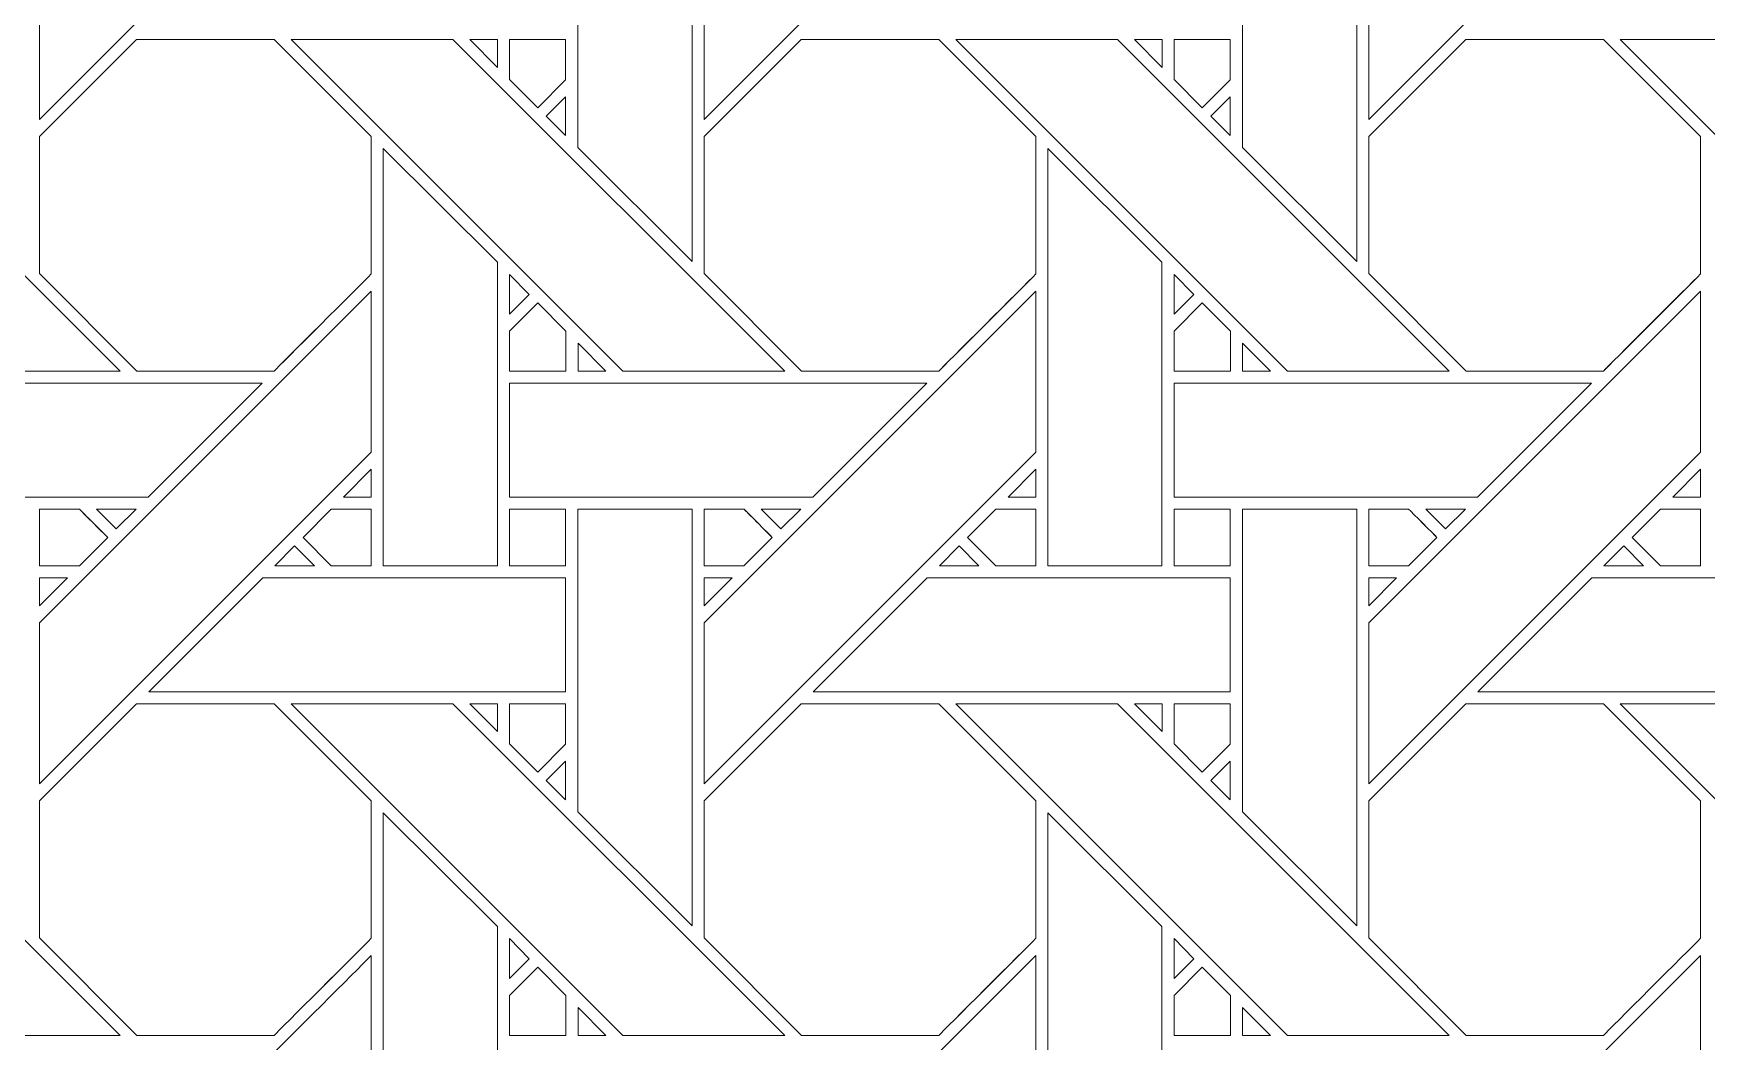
# Model space of a CAD drawing. Header units: inches. Extents: x 2.4 to 22.4, y -0.9 to 19.1.
# Drawn here: x 9.766 to 12.154, y 11.221 to 12.661 of the extents above; entities that cross this region are included whole.
import ezdxf

# ---------------------------------------------------------------- set-up
doc = ezdxf.new("R2010")
doc.units = ezdxf.units.IN
doc.header["$MEASUREMENT"] = 0
doc.layers.add('Design', color=7, linetype='Continuous', lineweight=0)

msp = doc.modelspace()

# ---------------------------------------------------------------- linework, layer by layer
at = {"layer": 'Design'}
for points, knots in [([(2.3829, 19.0948), (2.3829, 19.0948), (2.3829, -0.9052), (2.3829, -0.9052), (2.3829, -0.9052), (22.3829, -0.9052), (22.3829, -0.9052), (22.3829, -0.9052), (22.3829, 19.0948), (22.3829, 19.0948), (22.3829, 19.0948), (2.3829, 19.0948), (2.3829, 19.0948)], [0, 0, 0, 0, 1, 1, 1, 2, 2, 2, 3, 3, 3, 4, 4, 4, 4]), ([(3.3653, 18.1123), (3.3653, 18.1123), (3.3653, 0.0772), (3.3653, 0.0772), (3.3653, 0.0772), (21.4004, 0.0772), (21.4004, 0.0772), (21.4004, 0.0772), (21.4004, 18.1123), (21.4004, 18.1123), (21.4004, 18.1123), (3.3653, 18.1123), (3.3653, 18.1123)], [0, 0, 0, 0, 1, 1, 1, 2, 2, 2, 3, 3, 3, 4, 4, 4, 4]), ([(10.2479, 13.0116), (10.2479, 13.0116), (9.7742, 12.5379), (9.7742, 12.5379), (9.7742, 12.5379), (9.7742, 12.768), (9.7742, 12.768), (9.7742, 12.768), (10.2479, 13.2416), (10.2479, 13.2416), (10.2479, 13.2416), (10.2479, 13.0116), (10.2479, 13.0116)], [0, 0, 0, 0, 1, 1, 1, 2, 2, 2, 3, 3, 3, 4, 4, 4, 4]), ([(11.1966, 13.0116), (11.1966, 13.0116), (10.7229, 12.5379), (10.7229, 12.5379), (10.7229, 12.5379), (10.7229, 12.768), (10.7229, 12.768), (10.7229, 12.768), (11.1966, 13.2416), (11.1966, 13.2416), (11.1966, 13.2416), (11.1966, 13.0116), (11.1966, 13.0116)], [0, 0, 0, 0, 1, 1, 1, 2, 2, 2, 3, 3, 3, 4, 4, 4, 4]), ([(12.1453, 13.0116), (12.1453, 13.0116), (11.6717, 12.5379), (11.6717, 12.5379), (11.6717, 12.5379), (11.6717, 12.768), (11.6717, 12.768), (11.6717, 12.768), (12.1453, 13.2416), (12.1453, 13.2416), (12.1453, 13.2416), (12.1453, 13.0116), (12.1453, 13.0116)], [0, 0, 0, 0, 1, 1, 1, 2, 2, 2, 3, 3, 3, 4, 4, 4, 4]), ([(10.5429, 12.4979), (10.5429, 12.4979), (10.5429, 12.9301), (10.5429, 12.9301), (10.5429, 12.9301), (10.7058, 12.9301), (10.7058, 12.9301), (10.7058, 12.9301), (10.7058, 12.335), (10.7058, 12.335), (10.7058, 12.335), (10.5429, 12.4979), (10.5429, 12.4979)], [0, 0, 0, 0, 1, 1, 1, 2, 2, 2, 3, 3, 3, 4, 4, 4, 4]), ([(11.4916, 12.4979), (11.4916, 12.4979), (11.4916, 12.9301), (11.4916, 12.9301), (11.4916, 12.9301), (11.6545, 12.9301), (11.6545, 12.9301), (11.6545, 12.9301), (11.6545, 12.335), (11.6545, 12.335), (11.6545, 12.335), (11.4916, 12.4979), (11.4916, 12.4979)], [0, 0, 0, 0, 1, 1, 1, 2, 2, 2, 3, 3, 3, 4, 4, 4, 4]), ([(9.8892, 12.1786), (9.8892, 12.1786), (9.6582, 12.1786), (9.6582, 12.1786), (9.6582, 12.1786), (9.1846, 12.6522), (9.1846, 12.6522), (9.1846, 12.6522), (9.4156, 12.6522), (9.4156, 12.6522), (9.4156, 12.6522), (9.8892, 12.1786), (9.8892, 12.1786)], [0, 0, 0, 0, 1, 1, 1, 2, 2, 2, 3, 3, 3, 4, 4, 4, 4]), ([(9.9129, 12.6523), (9.9129, 12.6523), (10.1091, 12.6523), (10.1091, 12.6523), (10.1091, 12.6523), (10.2478, 12.5135), (10.2478, 12.5135), (10.2478, 12.5135), (10.2478, 12.3173), (10.2478, 12.3173), (10.23, 12.2994), (10.1181, 12.1876), (10.1091, 12.1786), (10.1091, 12.1786), (9.9134, 12.1786), (9.9134, 12.1786), (9.9134, 12.1786), (9.7742, 12.3179), (9.7742, 12.3179), (9.7742, 12.3179), (9.7742, 12.5135), (9.7742, 12.5135), (9.7742, 12.5135), (9.9129, 12.6523), (9.9129, 12.6523)], [0, 0, 0, 0, 1, 1, 1, 2, 2, 2, 3, 3, 3, 4, 4, 4, 5, 5, 5, 6, 6, 6, 7, 7, 7, 8, 8, 8, 8]), ([(10.2478, 12.5135), (10.2478, 12.5135), (10.2478, 12.3173), (10.2478, 12.3173), (10.2301, 12.2995), (10.1182, 12.1877), (10.1091, 12.1786), (10.1091, 12.1786), (9.9134, 12.1786), (9.9134, 12.1786), (9.9134, 12.1786), (9.7742, 12.3179), (9.7742, 12.3179), (9.7742, 12.3179), (9.7742, 12.5135), (9.7742, 12.5135), (9.7742, 12.5135), (9.9129, 12.6523), (9.9129, 12.6523), (9.9129, 12.6523), (10.1091, 12.6523), (10.1091, 12.6523), (10.1091, 12.6523), (10.2478, 12.5135), (10.2478, 12.5135)], [0, 0, 0, 0, 1, 1, 1, 2, 2, 2, 3, 3, 3, 4, 4, 4, 5, 5, 5, 6, 6, 6, 7, 7, 7, 8, 8, 8, 8]), ([(10.838, 12.1786), (10.838, 12.1786), (10.6069, 12.1786), (10.6069, 12.1786), (10.6069, 12.1786), (10.1334, 12.6522), (10.1334, 12.6522), (10.1334, 12.6522), (10.3643, 12.6522), (10.3643, 12.6522), (10.3643, 12.6522), (10.838, 12.1786), (10.838, 12.1786)], [0, 0, 0, 0, 1, 1, 1, 2, 2, 2, 3, 3, 3, 4, 4, 4, 4]), ([(10.3884, 12.6522), (10.3884, 12.6522), (10.4279, 12.6522), (10.4279, 12.6522), (10.4279, 12.6522), (10.4279, 12.6124), (10.4279, 12.6124), (10.4279, 12.6124), (10.3884, 12.6522), (10.3884, 12.6522)], [0, 0, 0, 0, 1, 1, 1, 2, 2, 2, 3, 3, 3, 3]), ([(10.5253, 12.6523), (10.5253, 12.6523), (10.5253, 12.5947), (10.5253, 12.5947), (10.5253, 12.5947), (10.4854, 12.5547), (10.4854, 12.5547), (10.4854, 12.5547), (10.445, 12.5951), (10.445, 12.5951), (10.445, 12.5951), (10.445, 12.6523), (10.445, 12.6523), (10.445, 12.6523), (10.5253, 12.6523), (10.5253, 12.6523)], [0, 0, 0, 0, 1, 1, 1, 2, 2, 2, 3, 3, 3, 4, 4, 4, 5, 5, 5, 5]), ([(10.4854, 12.5547), (10.4854, 12.5547), (10.445, 12.5951), (10.445, 12.5951), (10.445, 12.5951), (10.445, 12.6523), (10.445, 12.6523), (10.445, 12.6523), (10.5253, 12.6523), (10.5253, 12.6523), (10.5253, 12.6523), (10.5253, 12.5947), (10.5253, 12.5947), (10.5253, 12.5947), (10.4854, 12.5547), (10.4854, 12.5547)], [0, 0, 0, 0, 1, 1, 1, 2, 2, 2, 3, 3, 3, 4, 4, 4, 5, 5, 5, 5]), ([(10.8616, 12.6523), (10.8616, 12.6523), (11.0578, 12.6523), (11.0578, 12.6523), (11.0578, 12.6523), (11.1966, 12.5135), (11.1966, 12.5135), (11.1966, 12.5135), (11.1966, 12.3173), (11.1966, 12.3173), (11.1788, 12.2994), (11.0669, 12.1876), (11.0579, 12.1786), (11.0579, 12.1786), (10.8622, 12.1786), (10.8622, 12.1786), (10.8622, 12.1786), (10.7229, 12.3179), (10.7229, 12.3179), (10.7229, 12.3179), (10.7229, 12.5135), (10.7229, 12.5135), (10.7229, 12.5135), (10.8616, 12.6523), (10.8616, 12.6523)], [0, 0, 0, 0, 1, 1, 1, 2, 2, 2, 3, 3, 3, 4, 4, 4, 5, 5, 5, 6, 6, 6, 7, 7, 7, 8, 8, 8, 8]), ([(11.1966, 12.5135), (11.1966, 12.5135), (11.1966, 12.3173), (11.1966, 12.3173), (11.1784, 12.299), (11.0666, 12.1874), (11.0579, 12.1786), (11.0579, 12.1786), (10.8622, 12.1786), (10.8622, 12.1786), (10.8622, 12.1786), (10.7229, 12.3179), (10.7229, 12.3179), (10.7229, 12.3179), (10.7229, 12.5135), (10.7229, 12.5135), (10.7229, 12.5135), (10.8616, 12.6523), (10.8616, 12.6523), (10.8616, 12.6523), (11.0578, 12.6523), (11.0578, 12.6523), (11.0578, 12.6523), (11.1966, 12.5135), (11.1966, 12.5135)], [0, 0, 0, 0, 1, 1, 1, 2, 2, 2, 3, 3, 3, 4, 4, 4, 5, 5, 5, 6, 6, 6, 7, 7, 7, 8, 8, 8, 8]), ([(11.7867, 12.1786), (11.7867, 12.1786), (11.5557, 12.1786), (11.5557, 12.1786), (11.5557, 12.1786), (11.0821, 12.6522), (11.0821, 12.6522), (11.0821, 12.6522), (11.313, 12.6522), (11.313, 12.6522), (11.313, 12.6522), (11.7867, 12.1786), (11.7867, 12.1786)], [0, 0, 0, 0, 1, 1, 1, 2, 2, 2, 3, 3, 3, 4, 4, 4, 4]), ([(11.3372, 12.6522), (11.3372, 12.6522), (11.3766, 12.6522), (11.3766, 12.6522), (11.3766, 12.6522), (11.3766, 12.6124), (11.3766, 12.6124), (11.3766, 12.6124), (11.3372, 12.6522), (11.3372, 12.6522)], [0, 0, 0, 0, 1, 1, 1, 2, 2, 2, 3, 3, 3, 3]), ([(11.474, 12.6523), (11.474, 12.6523), (11.474, 12.5947), (11.474, 12.5947), (11.474, 12.5947), (11.4341, 12.5547), (11.4341, 12.5547), (11.4341, 12.5547), (11.3938, 12.5951), (11.3938, 12.5951), (11.3938, 12.5951), (11.3938, 12.6523), (11.3938, 12.6523), (11.3938, 12.6523), (11.474, 12.6523), (11.474, 12.6523)], [0, 0, 0, 0, 1, 1, 1, 2, 2, 2, 3, 3, 3, 4, 4, 4, 5, 5, 5, 5]), ([(11.4341, 12.5547), (11.4341, 12.5547), (11.3938, 12.5951), (11.3938, 12.5951), (11.3938, 12.5951), (11.3938, 12.6523), (11.3938, 12.6523), (11.3938, 12.6523), (11.474, 12.6523), (11.474, 12.6523), (11.474, 12.6523), (11.474, 12.5947), (11.474, 12.5947), (11.474, 12.5947), (11.4341, 12.5547), (11.4341, 12.5547)], [0, 0, 0, 0, 1, 1, 1, 2, 2, 2, 3, 3, 3, 4, 4, 4, 5, 5, 5, 5]), ([(11.8104, 12.6523), (11.8104, 12.6523), (12.0066, 12.6523), (12.0066, 12.6523), (12.0066, 12.6523), (12.1453, 12.5135), (12.1453, 12.5135), (12.1453, 12.5135), (12.1453, 12.3173), (12.1453, 12.3173), (12.1275, 12.2994), (12.0156, 12.1876), (12.0066, 12.1786), (12.0066, 12.1786), (11.8109, 12.1786), (11.8109, 12.1786), (11.8109, 12.1786), (11.6717, 12.3179), (11.6717, 12.3179), (11.6717, 12.3179), (11.6717, 12.5135), (11.6717, 12.5135), (11.6717, 12.5135), (11.8104, 12.6523), (11.8104, 12.6523)], [0, 0, 0, 0, 1, 1, 1, 2, 2, 2, 3, 3, 3, 4, 4, 4, 5, 5, 5, 6, 6, 6, 7, 7, 7, 8, 8, 8, 8]), ([(12.1453, 12.5135), (12.1453, 12.5135), (12.1453, 12.3173), (12.1453, 12.3173), (12.1272, 12.2991), (12.0154, 12.1874), (12.0066, 12.1786), (12.0066, 12.1786), (11.8109, 12.1786), (11.8109, 12.1786), (11.8109, 12.1786), (11.6717, 12.3179), (11.6717, 12.3179), (11.6717, 12.3179), (11.6717, 12.5135), (11.6717, 12.5135), (11.6717, 12.5135), (11.8104, 12.6523), (11.8104, 12.6523), (11.8104, 12.6523), (12.0066, 12.6523), (12.0066, 12.6523), (12.0066, 12.6523), (12.1453, 12.5135), (12.1453, 12.5135)], [0, 0, 0, 0, 1, 1, 1, 2, 2, 2, 3, 3, 3, 4, 4, 4, 5, 5, 5, 6, 6, 6, 7, 7, 7, 8, 8, 8, 8]), ([(12.7354, 12.1786), (12.7354, 12.1786), (12.5044, 12.1786), (12.5044, 12.1786), (12.5044, 12.1786), (12.0308, 12.6522), (12.0308, 12.6522), (12.0308, 12.6522), (12.2618, 12.6522), (12.2618, 12.6522), (12.2618, 12.6522), (12.7354, 12.1786), (12.7354, 12.1786)], [0, 0, 0, 0, 1, 1, 1, 2, 2, 2, 3, 3, 3, 4, 4, 4, 4]), ([(10.5253, 12.5704), (10.5253, 12.5704), (10.5253, 12.5152), (10.5253, 12.5152), (10.5253, 12.5152), (10.4976, 12.5426), (10.4976, 12.5426), (10.4976, 12.5426), (10.5253, 12.5704), (10.5253, 12.5704)], [0, 0, 0, 0, 1, 1, 1, 2, 2, 2, 3, 3, 3, 3]), ([(11.4741, 12.5704), (11.4741, 12.5704), (11.4741, 12.5152), (11.4741, 12.5152), (11.4741, 12.5152), (11.4463, 12.5426), (11.4463, 12.5426), (11.4463, 12.5426), (11.4741, 12.5704), (11.4741, 12.5704)], [0, 0, 0, 0, 1, 1, 1, 2, 2, 2, 3, 3, 3, 3]), ([(10.265, 11.9006), (10.265, 11.9006), (10.265, 12.4964), (10.265, 12.4964), (10.265, 12.4964), (10.4278, 12.3343), (10.4278, 12.3343), (10.4278, 12.3343), (10.4278, 11.9006), (10.4278, 11.9006), (10.4278, 11.9006), (10.265, 11.9006), (10.265, 11.9006)], [0, 0, 0, 0, 1, 1, 1, 2, 2, 2, 3, 3, 3, 4, 4, 4, 4]), ([(11.2137, 11.9006), (11.2137, 11.9006), (11.2137, 12.4964), (11.2137, 12.4964), (11.2137, 12.4964), (11.3765, 12.3343), (11.3765, 12.3343), (11.3765, 12.3343), (11.3765, 11.9006), (11.3765, 11.9006), (11.3765, 11.9006), (11.2137, 11.9006), (11.2137, 11.9006)], [0, 0, 0, 0, 1, 1, 1, 2, 2, 2, 3, 3, 3, 4, 4, 4, 4]), ([(10.4451, 12.26), (10.4451, 12.26), (10.4451, 12.3168), (10.4451, 12.3168), (10.4451, 12.3168), (10.4733, 12.2882), (10.4733, 12.2882), (10.4733, 12.2882), (10.4451, 12.26), (10.4451, 12.26)], [0, 0, 0, 0, 1, 1, 1, 2, 2, 2, 3, 3, 3, 3]), ([(11.3938, 12.26), (11.3938, 12.26), (11.3938, 12.3168), (11.3938, 12.3168), (11.3938, 12.3168), (11.422, 12.2882), (11.422, 12.2882), (11.422, 12.2882), (11.3938, 12.26), (11.3938, 12.26)], [0, 0, 0, 0, 1, 1, 1, 2, 2, 2, 3, 3, 3, 3]), ([(10.2479, 12.0628), (10.2479, 12.0628), (9.7742, 11.5892), (9.7742, 11.5892), (9.7742, 11.5892), (9.7742, 11.8193), (9.7742, 11.8193), (9.7742, 11.8193), (10.2479, 12.2929), (10.2479, 12.2929), (10.2479, 12.2929), (10.2479, 12.0628), (10.2479, 12.0628)], [0, 0, 0, 0, 1, 1, 1, 2, 2, 2, 3, 3, 3, 4, 4, 4, 4]), ([(10.4451, 12.1784), (10.4451, 12.1784), (10.4451, 12.2357), (10.4451, 12.2357), (10.4451, 12.2357), (10.4854, 12.276), (10.4854, 12.276), (10.4854, 12.276), (10.5257, 12.2357), (10.5257, 12.2357), (10.5257, 12.2357), (10.5257, 12.1784), (10.5257, 12.1784), (10.5257, 12.1784), (10.4451, 12.1784), (10.4451, 12.1784)], [0, 0, 0, 0, 1, 1, 1, 2, 2, 2, 3, 3, 3, 4, 4, 4, 5, 5, 5, 5]), ([(10.4854, 12.276), (10.4854, 12.276), (10.5257, 12.2357), (10.5257, 12.2357), (10.5257, 12.2357), (10.5257, 12.1784), (10.5257, 12.1784), (10.5257, 12.1784), (10.4451, 12.1784), (10.4451, 12.1784), (10.4451, 12.1784), (10.4451, 12.2357), (10.4451, 12.2357), (10.4451, 12.2357), (10.4854, 12.276), (10.4854, 12.276)], [0, 0, 0, 0, 1, 1, 1, 2, 2, 2, 3, 3, 3, 4, 4, 4, 5, 5, 5, 5]), ([(11.1966, 12.0628), (11.1966, 12.0628), (10.7229, 11.5892), (10.7229, 11.5892), (10.7229, 11.5892), (10.7229, 11.8193), (10.7229, 11.8193), (10.7229, 11.8193), (11.1966, 12.2929), (11.1966, 12.2929), (11.1966, 12.2929), (11.1966, 12.0628), (11.1966, 12.0628)], [0, 0, 0, 0, 1, 1, 1, 2, 2, 2, 3, 3, 3, 4, 4, 4, 4]), ([(11.3938, 12.1784), (11.3938, 12.1784), (11.3938, 12.2357), (11.3938, 12.2357), (11.3938, 12.2357), (11.4341, 12.276), (11.4341, 12.276), (11.4341, 12.276), (11.4745, 12.2357), (11.4745, 12.2357), (11.4745, 12.2357), (11.4745, 12.1784), (11.4745, 12.1784), (11.4745, 12.1784), (11.3938, 12.1784), (11.3938, 12.1784)], [0, 0, 0, 0, 1, 1, 1, 2, 2, 2, 3, 3, 3, 4, 4, 4, 5, 5, 5, 5]), ([(11.4341, 12.276), (11.4341, 12.276), (11.4745, 12.2357), (11.4745, 12.2357), (11.4745, 12.2357), (11.4745, 12.1784), (11.4745, 12.1784), (11.4745, 12.1784), (11.3938, 12.1784), (11.3938, 12.1784), (11.3938, 12.1784), (11.3938, 12.2357), (11.3938, 12.2357), (11.3938, 12.2357), (11.4341, 12.276), (11.4341, 12.276)], [0, 0, 0, 0, 1, 1, 1, 2, 2, 2, 3, 3, 3, 4, 4, 4, 5, 5, 5, 5]), ([(12.1453, 12.0628), (12.1453, 12.0628), (11.6717, 11.5892), (11.6717, 11.5892), (11.6717, 11.5892), (11.6717, 11.8193), (11.6717, 11.8193), (11.6717, 11.8193), (12.1453, 12.2929), (12.1453, 12.2929), (12.1453, 12.2929), (12.1453, 12.0628), (12.1453, 12.0628)], [0, 0, 0, 0, 1, 1, 1, 2, 2, 2, 3, 3, 3, 4, 4, 4, 4]), ([(10.543, 12.1786), (10.543, 12.1786), (10.543, 12.2184), (10.543, 12.2184), (10.543, 12.2184), (10.5827, 12.1786), (10.5827, 12.1786), (10.5827, 12.1786), (10.543, 12.1786), (10.543, 12.1786)], [0, 0, 0, 0, 1, 1, 1, 2, 2, 2, 3, 3, 3, 3]), ([(11.4917, 12.1786), (11.4917, 12.1786), (11.4917, 12.2184), (11.4917, 12.2184), (11.4917, 12.2184), (11.5314, 12.1786), (11.5314, 12.1786), (11.5314, 12.1786), (11.4917, 12.1786), (11.4917, 12.1786)], [0, 0, 0, 0, 1, 1, 1, 2, 2, 2, 3, 3, 3, 3]), ([(10.0921, 12.1613), (10.0921, 12.1613), (9.9293, 11.9986), (9.9293, 11.9986), (9.9293, 11.9986), (9.4964, 11.9986), (9.4964, 11.9986), (9.4964, 11.9986), (9.4964, 12.1613), (9.4964, 12.1613), (9.4964, 12.1613), (10.0921, 12.1613), (10.0921, 12.1613)], [0, 0, 0, 0, 1, 1, 1, 2, 2, 2, 3, 3, 3, 4, 4, 4, 4]), ([(11.0408, 12.1613), (11.0408, 12.1613), (10.8781, 11.9986), (10.8781, 11.9986), (10.8781, 11.9986), (10.4451, 11.9986), (10.4451, 11.9986), (10.4451, 11.9986), (10.4451, 12.1613), (10.4451, 12.1613), (10.4451, 12.1613), (11.0408, 12.1613), (11.0408, 12.1613)], [0, 0, 0, 0, 1, 1, 1, 2, 2, 2, 3, 3, 3, 4, 4, 4, 4]), ([(11.9895, 12.1613), (11.9895, 12.1613), (11.8268, 11.9986), (11.8268, 11.9986), (11.8268, 11.9986), (11.3938, 11.9986), (11.3938, 11.9986), (11.3938, 11.9986), (11.3938, 12.1613), (11.3938, 12.1613), (11.3938, 12.1613), (11.9895, 12.1613), (11.9895, 12.1613)], [0, 0, 0, 0, 1, 1, 1, 2, 2, 2, 3, 3, 3, 4, 4, 4, 4]), ([(10.2479, 11.9987), (10.2479, 11.9987), (10.2081, 11.9987), (10.2081, 11.9987), (10.2081, 11.9987), (10.2479, 12.0384), (10.2479, 12.0384), (10.2479, 12.0384), (10.2479, 11.9987), (10.2479, 11.9987)], [0, 0, 0, 0, 1, 1, 1, 2, 2, 2, 3, 3, 3, 3]), ([(11.1966, 11.9987), (11.1966, 11.9987), (11.1568, 11.9987), (11.1568, 11.9987), (11.1568, 11.9987), (11.1966, 12.0384), (11.1966, 12.0384), (11.1966, 12.0384), (11.1966, 11.9987), (11.1966, 11.9987)], [0, 0, 0, 0, 1, 1, 1, 2, 2, 2, 3, 3, 3, 3]), ([(12.1056, 11.9987), (12.1056, 11.9987), (12.1453, 12.0384), (12.1453, 12.0384), (12.1453, 12.0384), (12.1453, 11.9987), (12.1453, 11.9987), (12.1453, 11.9987), (12.1056, 11.9987), (12.1056, 11.9987)], [0, 0, 0, 0, 1, 1, 1, 2, 2, 2, 3, 3, 3, 3]), ([(9.8313, 11.9814), (9.8364, 11.9763), (9.8672, 11.9455), (9.8716, 11.9411), (9.8716, 11.9411), (9.8312, 11.9006), (9.8312, 11.9006), (9.8312, 11.9006), (9.7742, 11.9006), (9.7742, 11.9006), (9.7742, 11.9006), (9.7742, 11.9814), (9.7742, 11.9814), (9.7742, 11.9814), (9.8313, 11.9814), (9.8313, 11.9814)], [0, 0, 0, 0, 1, 1, 1, 2, 2, 2, 3, 3, 3, 4, 4, 4, 5, 5, 5, 5]), ([(9.8558, 11.9569), (9.8558, 11.9569), (9.8716, 11.9411), (9.8716, 11.9411), (9.8716, 11.9411), (9.8312, 11.9006), (9.8312, 11.9006), (9.8312, 11.9006), (9.7742, 11.9006), (9.7742, 11.9006), (9.7742, 11.9006), (9.7742, 11.9814), (9.7742, 11.9814), (9.7742, 11.9814), (9.8313, 11.9814), (9.8313, 11.9814), (9.8366, 11.9761), (9.8465, 11.9662), (9.8558, 11.9569)], [0, 0, 0, 0, 1, 1, 1, 2, 2, 2, 3, 3, 3, 4, 4, 4, 5, 5, 5, 6, 6, 6, 6]), ([(9.8556, 11.9814), (9.8556, 11.9814), (9.9121, 11.9814), (9.9121, 11.9814), (9.9121, 11.9814), (9.8838, 11.9532), (9.8838, 11.9532), (9.8838, 11.9532), (9.8556, 11.9814), (9.8556, 11.9814)], [0, 0, 0, 0, 1, 1, 1, 2, 2, 2, 3, 3, 3, 3]), ([(10.1907, 11.9006), (10.1907, 11.9006), (10.1504, 11.941), (10.1504, 11.941), (10.1504, 11.941), (10.1908, 11.9814), (10.1908, 11.9814), (10.1908, 11.9814), (10.2479, 11.9814), (10.2479, 11.9814), (10.2479, 11.9814), (10.2479, 11.9006), (10.2479, 11.9006), (10.2479, 11.9006), (10.1907, 11.9006), (10.1907, 11.9006)], [0, 0, 0, 0, 1, 1, 1, 2, 2, 2, 3, 3, 3, 4, 4, 4, 5, 5, 5, 5]), ([(10.1504, 11.941), (10.1504, 11.941), (10.1908, 11.9814), (10.1908, 11.9814), (10.1908, 11.9814), (10.2479, 11.9814), (10.2479, 11.9814), (10.2479, 11.9814), (10.2479, 11.9006), (10.2479, 11.9006), (10.2479, 11.9006), (10.1907, 11.9006), (10.1907, 11.9006), (10.1907, 11.9006), (10.1504, 11.941), (10.1504, 11.941)], [0, 0, 0, 0, 1, 1, 1, 2, 2, 2, 3, 3, 3, 4, 4, 4, 5, 5, 5, 5]), ([(10.4451, 11.9814), (10.4451, 11.9814), (10.5253, 11.9814), (10.5253, 11.9814), (10.5253, 11.9814), (10.5253, 11.9006), (10.5253, 11.9006), (10.5253, 11.9006), (10.4451, 11.9006), (10.4451, 11.9006), (10.4451, 11.9006), (10.4451, 11.9814), (10.4451, 11.9814)], [0, 0, 0, 0, 1, 1, 1, 2, 2, 2, 3, 3, 3, 4, 4, 4, 4]), ([(10.5253, 11.9006), (10.5253, 11.9006), (10.4451, 11.9006), (10.4451, 11.9006), (10.4451, 11.9006), (10.4451, 11.9814), (10.4451, 11.9814), (10.4451, 11.9814), (10.5253, 11.9814), (10.5253, 11.9814), (10.5253, 11.9814), (10.5253, 11.9006), (10.5253, 11.9006)], [0, 0, 0, 0, 1, 1, 1, 2, 2, 2, 3, 3, 3, 4, 4, 4, 4]), ([(10.5429, 11.5492), (10.5429, 11.5492), (10.5429, 11.9814), (10.5429, 11.9814), (10.5429, 11.9814), (10.7058, 11.9814), (10.7058, 11.9814), (10.7058, 11.9814), (10.7058, 11.3863), (10.7058, 11.3863), (10.7058, 11.3863), (10.5429, 11.5492), (10.5429, 11.5492)], [0, 0, 0, 0, 1, 1, 1, 2, 2, 2, 3, 3, 3, 4, 4, 4, 4]), ([(10.78, 11.9814), (10.7851, 11.9763), (10.8159, 11.9455), (10.8203, 11.9411), (10.8203, 11.9411), (10.7799, 11.9006), (10.7799, 11.9006), (10.7799, 11.9006), (10.7229, 11.9006), (10.7229, 11.9006), (10.7229, 11.9006), (10.7229, 11.9814), (10.7229, 11.9814), (10.7229, 11.9814), (10.78, 11.9814), (10.78, 11.9814)], [0, 0, 0, 0, 1, 1, 1, 2, 2, 2, 3, 3, 3, 4, 4, 4, 5, 5, 5, 5]), ([(10.805, 11.9564), (10.805, 11.9564), (10.8203, 11.9411), (10.8203, 11.9411), (10.8203, 11.9411), (10.7799, 11.9006), (10.7799, 11.9006), (10.7799, 11.9006), (10.7229, 11.9006), (10.7229, 11.9006), (10.7229, 11.9006), (10.7229, 11.9814), (10.7229, 11.9814), (10.7229, 11.9814), (10.78, 11.9814), (10.78, 11.9814), (10.7854, 11.976), (10.7956, 11.9658), (10.805, 11.9564)], [0, 0, 0, 0, 1, 1, 1, 2, 2, 2, 3, 3, 3, 4, 4, 4, 5, 5, 5, 6, 6, 6, 6]), ([(10.8044, 11.9814), (10.8044, 11.9814), (10.8608, 11.9814), (10.8608, 11.9814), (10.8608, 11.9814), (10.8325, 11.9532), (10.8325, 11.9532), (10.8325, 11.9532), (10.8044, 11.9814), (10.8044, 11.9814)], [0, 0, 0, 0, 1, 1, 1, 2, 2, 2, 3, 3, 3, 3]), ([(11.1395, 11.9006), (11.1395, 11.9006), (11.0991, 11.941), (11.0991, 11.941), (11.0991, 11.941), (11.1396, 11.9814), (11.1396, 11.9814), (11.1396, 11.9814), (11.1966, 11.9814), (11.1966, 11.9814), (11.1966, 11.9814), (11.1966, 11.9006), (11.1966, 11.9006), (11.1966, 11.9006), (11.1395, 11.9006), (11.1395, 11.9006)], [0, 0, 0, 0, 1, 1, 1, 2, 2, 2, 3, 3, 3, 4, 4, 4, 5, 5, 5, 5]), ([(11.0991, 11.941), (11.0991, 11.941), (11.1396, 11.9814), (11.1396, 11.9814), (11.1396, 11.9814), (11.1966, 11.9814), (11.1966, 11.9814), (11.1966, 11.9814), (11.1966, 11.9006), (11.1966, 11.9006), (11.1966, 11.9006), (11.1395, 11.9006), (11.1395, 11.9006), (11.1395, 11.9006), (11.0991, 11.941), (11.0991, 11.941)], [0, 0, 0, 0, 1, 1, 1, 2, 2, 2, 3, 3, 3, 4, 4, 4, 5, 5, 5, 5]), ([(11.3938, 11.9814), (11.3938, 11.9814), (11.474, 11.9814), (11.474, 11.9814), (11.474, 11.9814), (11.474, 11.9006), (11.474, 11.9006), (11.474, 11.9006), (11.3938, 11.9006), (11.3938, 11.9006), (11.3938, 11.9006), (11.3938, 11.9814), (11.3938, 11.9814)], [0, 0, 0, 0, 1, 1, 1, 2, 2, 2, 3, 3, 3, 4, 4, 4, 4]), ([(11.474, 11.9006), (11.474, 11.9006), (11.3938, 11.9006), (11.3938, 11.9006), (11.3938, 11.9006), (11.3938, 11.9814), (11.3938, 11.9814), (11.3938, 11.9814), (11.474, 11.9814), (11.474, 11.9814), (11.474, 11.9814), (11.474, 11.9006), (11.474, 11.9006)], [0, 0, 0, 0, 1, 1, 1, 2, 2, 2, 3, 3, 3, 4, 4, 4, 4]), ([(11.4916, 11.5492), (11.4916, 11.5492), (11.4916, 11.9814), (11.4916, 11.9814), (11.4916, 11.9814), (11.6545, 11.9814), (11.6545, 11.9814), (11.6545, 11.9814), (11.6545, 11.3863), (11.6545, 11.3863), (11.6545, 11.3863), (11.4916, 11.5492), (11.4916, 11.5492)], [0, 0, 0, 0, 1, 1, 1, 2, 2, 2, 3, 3, 3, 4, 4, 4, 4]), ([(11.7287, 11.9814), (11.7339, 11.9763), (11.7646, 11.9455), (11.7691, 11.9411), (11.7691, 11.9411), (11.7286, 11.9006), (11.7286, 11.9006), (11.7286, 11.9006), (11.6717, 11.9006), (11.6717, 11.9006), (11.6717, 11.9006), (11.6717, 11.9814), (11.6717, 11.9814), (11.6717, 11.9814), (11.7287, 11.9814), (11.7287, 11.9814)], [0, 0, 0, 0, 1, 1, 1, 2, 2, 2, 3, 3, 3, 4, 4, 4, 5, 5, 5, 5]), ([(11.7691, 11.9411), (11.7691, 11.9411), (11.7286, 11.9006), (11.7286, 11.9006), (11.7286, 11.9006), (11.6717, 11.9006), (11.6717, 11.9006), (11.6717, 11.9006), (11.6717, 11.9814), (11.6717, 11.9814), (11.6717, 11.9814), (11.7287, 11.9814), (11.7287, 11.9814), (11.734, 11.9762), (11.7648, 11.9453), (11.7691, 11.9411)], [0, 0, 0, 0, 1, 1, 1, 2, 2, 2, 3, 3, 3, 4, 4, 4, 5, 5, 5, 5]), ([(11.7531, 11.9814), (11.7531, 11.9814), (11.8096, 11.9814), (11.8096, 11.9814), (11.8096, 11.9814), (11.7813, 11.9532), (11.7813, 11.9532), (11.7813, 11.9532), (11.7531, 11.9814), (11.7531, 11.9814)], [0, 0, 0, 0, 1, 1, 1, 2, 2, 2, 3, 3, 3, 3]), ([(12.0882, 11.9006), (12.0882, 11.9006), (12.0479, 11.941), (12.0479, 11.941), (12.0479, 11.941), (12.0883, 11.9814), (12.0883, 11.9814), (12.0883, 11.9814), (12.1453, 11.9814), (12.1453, 11.9814), (12.1453, 11.9814), (12.1453, 11.9006), (12.1453, 11.9006), (12.1453, 11.9006), (12.0882, 11.9006), (12.0882, 11.9006)], [0, 0, 0, 0, 1, 1, 1, 2, 2, 2, 3, 3, 3, 4, 4, 4, 5, 5, 5, 5]), ([(12.1453, 11.9006), (12.1453, 11.9006), (12.0882, 11.9006), (12.0882, 11.9006), (12.0882, 11.9006), (12.0479, 11.941), (12.0479, 11.941), (12.0479, 11.941), (12.0883, 11.9814), (12.0883, 11.9814), (12.0883, 11.9814), (12.1453, 11.9814), (12.1453, 11.9814), (12.1453, 11.9814), (12.1453, 11.9006), (12.1453, 11.9006)], [0, 0, 0, 0, 1, 1, 1, 2, 2, 2, 3, 3, 3, 4, 4, 4, 5, 5, 5, 5]), ([(10.1666, 11.9006), (10.1666, 11.9006), (10.11, 11.9006), (10.11, 11.9006), (10.11, 11.9006), (10.1383, 11.9289), (10.1383, 11.9289), (10.1383, 11.9289), (10.1666, 11.9006), (10.1666, 11.9006)], [0, 0, 0, 0, 1, 1, 1, 2, 2, 2, 3, 3, 3, 3]), ([(11.1153, 11.9006), (11.1153, 11.9006), (11.0588, 11.9006), (11.0588, 11.9006), (11.0588, 11.9006), (11.087, 11.9289), (11.087, 11.9289), (11.087, 11.9289), (11.1153, 11.9006), (11.1153, 11.9006)], [0, 0, 0, 0, 1, 1, 1, 2, 2, 2, 3, 3, 3, 3]), ([(12.0075, 11.9006), (12.0075, 11.9006), (12.0358, 11.9289), (12.0358, 11.9289), (12.0358, 11.9289), (12.064, 11.9006), (12.064, 11.9006), (12.064, 11.9006), (12.0075, 11.9006), (12.0075, 11.9006)], [0, 0, 0, 0, 1, 1, 1, 2, 2, 2, 3, 3, 3, 3]), ([(9.814, 11.8835), (9.814, 11.8835), (9.7742, 11.8436), (9.7742, 11.8436), (9.7742, 11.8436), (9.7742, 11.8835), (9.7742, 11.8835), (9.7742, 11.8835), (9.814, 11.8835), (9.814, 11.8835)], [0, 0, 0, 0, 1, 1, 1, 2, 2, 2, 3, 3, 3, 3]), ([(10.5253, 11.8835), (10.5253, 11.8835), (10.5253, 11.7206), (10.5253, 11.7206), (10.5253, 11.7206), (9.9301, 11.7206), (9.9301, 11.7206), (9.9301, 11.7206), (10.0929, 11.8835), (10.0929, 11.8835), (10.0929, 11.8835), (10.5253, 11.8835), (10.5253, 11.8835)], [0, 0, 0, 0, 1, 1, 1, 2, 2, 2, 3, 3, 3, 4, 4, 4, 4]), ([(10.7628, 11.8835), (10.7628, 11.8835), (10.7229, 11.8436), (10.7229, 11.8436), (10.7229, 11.8436), (10.7229, 11.8835), (10.7229, 11.8835), (10.7229, 11.8835), (10.7628, 11.8835), (10.7628, 11.8835)], [0, 0, 0, 0, 1, 1, 1, 2, 2, 2, 3, 3, 3, 3]), ([(11.4741, 11.8835), (11.4741, 11.8835), (11.4741, 11.7206), (11.4741, 11.7206), (11.4741, 11.7206), (10.8788, 11.7206), (10.8788, 11.7206), (10.8788, 11.7206), (11.0416, 11.8835), (11.0416, 11.8835), (11.0416, 11.8835), (11.4741, 11.8835), (11.4741, 11.8835)], [0, 0, 0, 0, 1, 1, 1, 2, 2, 2, 3, 3, 3, 4, 4, 4, 4]), ([(11.7115, 11.8835), (11.7115, 11.8835), (11.6717, 11.8436), (11.6717, 11.8436), (11.6717, 11.8436), (11.6717, 11.8835), (11.6717, 11.8835), (11.6717, 11.8835), (11.7115, 11.8835), (11.7115, 11.8835)], [0, 0, 0, 0, 1, 1, 1, 2, 2, 2, 3, 3, 3, 3]), ([(12.4228, 11.8835), (12.4228, 11.8835), (12.4228, 11.7206), (12.4228, 11.7206), (12.4228, 11.7206), (11.8275, 11.7206), (11.8275, 11.7206), (11.8275, 11.7206), (11.9904, 11.8835), (11.9904, 11.8835), (11.9904, 11.8835), (12.4228, 11.8835), (12.4228, 11.8835)], [0, 0, 0, 0, 1, 1, 1, 2, 2, 2, 3, 3, 3, 4, 4, 4, 4]), ([(9.4156, 11.7035), (9.4156, 11.7035), (9.8892, 11.2299), (9.8892, 11.2299), (9.8892, 11.2299), (9.6582, 11.2299), (9.6582, 11.2299), (9.6582, 11.2299), (9.1846, 11.7035), (9.1846, 11.7035), (9.1846, 11.7035), (9.4156, 11.7035), (9.4156, 11.7035)], [0, 0, 0, 0, 1, 1, 1, 2, 2, 2, 3, 3, 3, 4, 4, 4, 4]), ([(9.9129, 11.7035), (9.9129, 11.7035), (10.1091, 11.7035), (10.1091, 11.7035), (10.1091, 11.7035), (10.2478, 11.5648), (10.2478, 11.5648), (10.2478, 11.5648), (10.2478, 11.3686), (10.2478, 11.3686), (10.23, 11.3507), (10.1181, 11.2389), (10.1091, 11.2299), (10.1091, 11.2299), (9.9134, 11.2299), (9.9134, 11.2299), (9.9134, 11.2299), (9.7742, 11.3691), (9.7742, 11.3691), (9.7742, 11.3691), (9.7742, 11.5648), (9.7742, 11.5648), (9.7742, 11.5648), (9.9129, 11.7035), (9.9129, 11.7035)], [0, 0, 0, 0, 1, 1, 1, 2, 2, 2, 3, 3, 3, 4, 4, 4, 5, 5, 5, 6, 6, 6, 7, 7, 7, 8, 8, 8, 8]), ([(10.2478, 11.5648), (10.2478, 11.5648), (10.2478, 11.3686), (10.2478, 11.3686), (10.23, 11.3506), (10.1181, 11.2388), (10.1091, 11.2299), (10.1091, 11.2299), (9.9134, 11.2299), (9.9134, 11.2299), (9.9134, 11.2299), (9.7742, 11.3691), (9.7742, 11.3691), (9.7742, 11.3691), (9.7742, 11.5648), (9.7742, 11.5648), (9.7742, 11.5648), (9.9129, 11.7035), (9.9129, 11.7035), (9.9129, 11.7035), (10.1091, 11.7035), (10.1091, 11.7035), (10.1091, 11.7035), (10.2478, 11.5648), (10.2478, 11.5648)], [0, 0, 0, 0, 1, 1, 1, 2, 2, 2, 3, 3, 3, 4, 4, 4, 5, 5, 5, 6, 6, 6, 7, 7, 7, 8, 8, 8, 8]), ([(10.838, 11.2299), (10.838, 11.2299), (10.6069, 11.2299), (10.6069, 11.2299), (10.6069, 11.2299), (10.1334, 11.7035), (10.1334, 11.7035), (10.1334, 11.7035), (10.3643, 11.7035), (10.3643, 11.7035), (10.3643, 11.7035), (10.838, 11.2299), (10.838, 11.2299)], [0, 0, 0, 0, 1, 1, 1, 2, 2, 2, 3, 3, 3, 4, 4, 4, 4]), ([(10.3884, 11.7035), (10.3884, 11.7035), (10.4279, 11.7035), (10.4279, 11.7035), (10.4279, 11.7035), (10.4279, 11.6637), (10.4279, 11.6637), (10.4279, 11.6637), (10.3884, 11.7035), (10.3884, 11.7035)], [0, 0, 0, 0, 1, 1, 1, 2, 2, 2, 3, 3, 3, 3]), ([(10.5253, 11.7035), (10.5253, 11.7035), (10.5253, 11.6459), (10.5253, 11.6459), (10.5253, 11.6459), (10.4854, 11.606), (10.4854, 11.606), (10.4854, 11.606), (10.445, 11.6463), (10.445, 11.6463), (10.445, 11.6463), (10.445, 11.7035), (10.445, 11.7035), (10.445, 11.7035), (10.5253, 11.7035), (10.5253, 11.7035)], [0, 0, 0, 0, 1, 1, 1, 2, 2, 2, 3, 3, 3, 4, 4, 4, 5, 5, 5, 5]), ([(10.4854, 11.606), (10.4854, 11.606), (10.445, 11.6463), (10.445, 11.6463), (10.445, 11.6463), (10.445, 11.7035), (10.445, 11.7035), (10.445, 11.7035), (10.5253, 11.7035), (10.5253, 11.7035), (10.5253, 11.7035), (10.5253, 11.6459), (10.5253, 11.6459), (10.5253, 11.6459), (10.4854, 11.606), (10.4854, 11.606)], [0, 0, 0, 0, 1, 1, 1, 2, 2, 2, 3, 3, 3, 4, 4, 4, 5, 5, 5, 5]), ([(10.8616, 11.7035), (10.8616, 11.7035), (11.0578, 11.7035), (11.0578, 11.7035), (11.0578, 11.7035), (11.1966, 11.5648), (11.1966, 11.5648), (11.1966, 11.5648), (11.1966, 11.3686), (11.1966, 11.3686), (11.1788, 11.3507), (11.0669, 11.2389), (11.0579, 11.2299), (11.0579, 11.2299), (10.8622, 11.2299), (10.8622, 11.2299), (10.8622, 11.2299), (10.7229, 11.3691), (10.7229, 11.3691), (10.7229, 11.3691), (10.7229, 11.5648), (10.7229, 11.5648), (10.7229, 11.5648), (10.8616, 11.7035), (10.8616, 11.7035)], [0, 0, 0, 0, 1, 1, 1, 2, 2, 2, 3, 3, 3, 4, 4, 4, 5, 5, 5, 6, 6, 6, 7, 7, 7, 8, 8, 8, 8]), ([(11.1966, 11.5648), (11.1966, 11.5648), (11.1966, 11.3686), (11.1966, 11.3686), (11.1787, 11.3505), (11.0668, 11.2388), (11.0579, 11.2299), (11.0579, 11.2299), (10.8622, 11.2299), (10.8622, 11.2299), (10.8622, 11.2299), (10.7229, 11.3691), (10.7229, 11.3691), (10.7229, 11.3691), (10.7229, 11.5648), (10.7229, 11.5648), (10.7229, 11.5648), (10.8616, 11.7035), (10.8616, 11.7035), (10.8616, 11.7035), (11.0578, 11.7035), (11.0578, 11.7035), (11.0578, 11.7035), (11.1966, 11.5648), (11.1966, 11.5648)], [0, 0, 0, 0, 1, 1, 1, 2, 2, 2, 3, 3, 3, 4, 4, 4, 5, 5, 5, 6, 6, 6, 7, 7, 7, 8, 8, 8, 8]), ([(11.7867, 11.2299), (11.7867, 11.2299), (11.5556, 11.2299), (11.5556, 11.2299), (11.5556, 11.2299), (11.0821, 11.7035), (11.0821, 11.7035), (11.0821, 11.7035), (11.313, 11.7035), (11.313, 11.7035), (11.313, 11.7035), (11.7867, 11.2299), (11.7867, 11.2299)], [0, 0, 0, 0, 1, 1, 1, 2, 2, 2, 3, 3, 3, 4, 4, 4, 4]), ([(11.3372, 11.7035), (11.3372, 11.7035), (11.3766, 11.7035), (11.3766, 11.7035), (11.3766, 11.7035), (11.3766, 11.6637), (11.3766, 11.6637), (11.3766, 11.6637), (11.3372, 11.7035), (11.3372, 11.7035)], [0, 0, 0, 0, 1, 1, 1, 2, 2, 2, 3, 3, 3, 3]), ([(11.474, 11.7035), (11.474, 11.7035), (11.474, 11.6459), (11.474, 11.6459), (11.474, 11.6459), (11.4341, 11.606), (11.4341, 11.606), (11.4341, 11.606), (11.3938, 11.6463), (11.3938, 11.6463), (11.3938, 11.6463), (11.3938, 11.7035), (11.3938, 11.7035), (11.3938, 11.7035), (11.474, 11.7035), (11.474, 11.7035)], [0, 0, 0, 0, 1, 1, 1, 2, 2, 2, 3, 3, 3, 4, 4, 4, 5, 5, 5, 5]), ([(11.4341, 11.606), (11.4341, 11.606), (11.3938, 11.6463), (11.3938, 11.6463), (11.3938, 11.6463), (11.3938, 11.7035), (11.3938, 11.7035), (11.3938, 11.7035), (11.474, 11.7035), (11.474, 11.7035), (11.474, 11.7035), (11.474, 11.6459), (11.474, 11.6459), (11.474, 11.6459), (11.4341, 11.606), (11.4341, 11.606)], [0, 0, 0, 0, 1, 1, 1, 2, 2, 2, 3, 3, 3, 4, 4, 4, 5, 5, 5, 5]), ([(11.8104, 11.7035), (11.8104, 11.7035), (12.0066, 11.7035), (12.0066, 11.7035), (12.0066, 11.7035), (12.1453, 11.5648), (12.1453, 11.5648), (12.1453, 11.5648), (12.1453, 11.3686), (12.1453, 11.3686), (12.1275, 11.3507), (12.0156, 11.2389), (12.0066, 11.2299), (12.0066, 11.2299), (11.8109, 11.2299), (11.8109, 11.2299), (11.8109, 11.2299), (11.6717, 11.3691), (11.6717, 11.3691), (11.6717, 11.3691), (11.6717, 11.5648), (11.6717, 11.5648), (11.6717, 11.5648), (11.8104, 11.7035), (11.8104, 11.7035)], [0, 0, 0, 0, 1, 1, 1, 2, 2, 2, 3, 3, 3, 4, 4, 4, 5, 5, 5, 6, 6, 6, 7, 7, 7, 8, 8, 8, 8]), ([(12.1453, 11.5648), (12.1453, 11.5648), (12.1453, 11.3686), (12.1453, 11.3686), (12.1275, 11.3506), (12.0156, 11.2389), (12.0066, 11.2299), (12.0066, 11.2299), (11.8109, 11.2299), (11.8109, 11.2299), (11.8109, 11.2299), (11.6717, 11.3691), (11.6717, 11.3691), (11.6717, 11.3691), (11.6717, 11.5648), (11.6717, 11.5648), (11.6717, 11.5648), (11.8104, 11.7035), (11.8104, 11.7035), (11.8104, 11.7035), (12.0066, 11.7035), (12.0066, 11.7035), (12.0066, 11.7035), (12.1453, 11.5648), (12.1453, 11.5648)], [0, 0, 0, 0, 1, 1, 1, 2, 2, 2, 3, 3, 3, 4, 4, 4, 5, 5, 5, 6, 6, 6, 7, 7, 7, 8, 8, 8, 8]), ([(12.7354, 11.2299), (12.7354, 11.2299), (12.5044, 11.2299), (12.5044, 11.2299), (12.5044, 11.2299), (12.0308, 11.7035), (12.0308, 11.7035), (12.0308, 11.7035), (12.2618, 11.7035), (12.2618, 11.7035), (12.2618, 11.7035), (12.7354, 11.2299), (12.7354, 11.2299)], [0, 0, 0, 0, 1, 1, 1, 2, 2, 2, 3, 3, 3, 4, 4, 4, 4]), ([(10.5253, 11.6217), (10.5253, 11.6217), (10.5253, 11.5665), (10.5253, 11.5665), (10.5253, 11.5665), (10.4976, 11.5939), (10.4976, 11.5939), (10.4976, 11.5939), (10.5253, 11.6217), (10.5253, 11.6217)], [0, 0, 0, 0, 1, 1, 1, 2, 2, 2, 3, 3, 3, 3]), ([(11.4741, 11.6217), (11.4741, 11.6217), (11.4741, 11.5665), (11.4741, 11.5665), (11.4741, 11.5665), (11.4463, 11.5939), (11.4463, 11.5939), (11.4463, 11.5939), (11.4741, 11.6217), (11.4741, 11.6217)], [0, 0, 0, 0, 1, 1, 1, 2, 2, 2, 3, 3, 3, 3]), ([(10.265, 10.9519), (10.265, 10.9519), (10.265, 11.5477), (10.265, 11.5477), (10.265, 11.5477), (10.4278, 11.3855), (10.4278, 11.3855), (10.4278, 11.3855), (10.4278, 10.9519), (10.4278, 10.9519), (10.4278, 10.9519), (10.265, 10.9519), (10.265, 10.9519)], [0, 0, 0, 0, 1, 1, 1, 2, 2, 2, 3, 3, 3, 4, 4, 4, 4]), ([(11.2137, 10.9519), (11.2137, 10.9519), (11.2137, 11.5477), (11.2137, 11.5477), (11.2137, 11.5477), (11.3765, 11.3856), (11.3765, 11.3856), (11.3765, 11.3856), (11.3765, 10.9519), (11.3765, 10.9519), (11.3765, 10.9519), (11.2137, 10.9519), (11.2137, 10.9519)], [0, 0, 0, 0, 1, 1, 1, 2, 2, 2, 3, 3, 3, 4, 4, 4, 4]), ([(10.4451, 11.3113), (10.4451, 11.3113), (10.4451, 11.3681), (10.4451, 11.3681), (10.4451, 11.3681), (10.4733, 11.3395), (10.4733, 11.3395), (10.4733, 11.3395), (10.4451, 11.3113), (10.4451, 11.3113)], [0, 0, 0, 0, 1, 1, 1, 2, 2, 2, 3, 3, 3, 3]), ([(11.3938, 11.3113), (11.3938, 11.3113), (11.3938, 11.3681), (11.3938, 11.3681), (11.3938, 11.3681), (11.422, 11.3395), (11.422, 11.3395), (11.422, 11.3395), (11.3938, 11.3113), (11.3938, 11.3113)], [0, 0, 0, 0, 1, 1, 1, 2, 2, 2, 3, 3, 3, 3]), ([(9.9097, 11.006), (9.9511, 11.0472), (10.1914, 11.2876), (10.2479, 11.3441), (10.2479, 11.3441), (10.2479, 11.1141), (10.2479, 11.1141), (10.2479, 11.1141), (9.7742, 10.6404), (9.7742, 10.6404), (9.7742, 10.6404), (9.7742, 10.8705), (9.7742, 10.8705), (9.7742, 10.8705), (9.9097, 11.006), (9.9097, 11.006)], [0, 0, 0, 0, 1, 1, 1, 2, 2, 2, 3, 3, 3, 4, 4, 4, 5, 5, 5, 5]), ([(10.4451, 11.2297), (10.4451, 11.2297), (10.4451, 11.2869), (10.4451, 11.2869), (10.4451, 11.2869), (10.4854, 11.3273), (10.4854, 11.3273), (10.4854, 11.3273), (10.5257, 11.287), (10.5257, 11.287), (10.5257, 11.287), (10.5257, 11.2297), (10.5257, 11.2297), (10.5257, 11.2297), (10.4451, 11.2297), (10.4451, 11.2297)], [0, 0, 0, 0, 1, 1, 1, 2, 2, 2, 3, 3, 3, 4, 4, 4, 5, 5, 5, 5]), ([(10.4854, 11.3273), (10.4854, 11.3273), (10.5257, 11.287), (10.5257, 11.287), (10.5257, 11.287), (10.5257, 11.2297), (10.5257, 11.2297), (10.5257, 11.2297), (10.4451, 11.2297), (10.4451, 11.2297), (10.4451, 11.2297), (10.4451, 11.2869), (10.4451, 11.2869), (10.4451, 11.2869), (10.4854, 11.3273), (10.4854, 11.3273)], [0, 0, 0, 0, 1, 1, 1, 2, 2, 2, 3, 3, 3, 4, 4, 4, 5, 5, 5, 5]), ([(11.1966, 11.1141), (11.1966, 11.1141), (10.7229, 10.6404), (10.7229, 10.6404), (10.7229, 10.6404), (10.7229, 10.8705), (10.7229, 10.8705), (10.7229, 10.8705), (11.1966, 11.3441), (11.1966, 11.3441), (11.1966, 11.3441), (11.1966, 11.1141), (11.1966, 11.1141)], [0, 0, 0, 0, 1, 1, 1, 2, 2, 2, 3, 3, 3, 4, 4, 4, 4]), ([(11.3938, 11.2297), (11.3938, 11.2297), (11.3938, 11.2869), (11.3938, 11.2869), (11.3938, 11.2869), (11.4341, 11.3273), (11.4341, 11.3273), (11.4341, 11.3273), (11.4745, 11.287), (11.4745, 11.287), (11.4745, 11.287), (11.4745, 11.2297), (11.4745, 11.2297), (11.4745, 11.2297), (11.3938, 11.2297), (11.3938, 11.2297)], [0, 0, 0, 0, 1, 1, 1, 2, 2, 2, 3, 3, 3, 4, 4, 4, 5, 5, 5, 5]), ([(11.4341, 11.3273), (11.4341, 11.3273), (11.4745, 11.287), (11.4745, 11.287), (11.4745, 11.287), (11.4745, 11.2297), (11.4745, 11.2297), (11.4745, 11.2297), (11.3938, 11.2297), (11.3938, 11.2297), (11.3938, 11.2297), (11.3938, 11.2869), (11.3938, 11.2869), (11.3938, 11.2869), (11.4341, 11.3273), (11.4341, 11.3273)], [0, 0, 0, 0, 1, 1, 1, 2, 2, 2, 3, 3, 3, 4, 4, 4, 5, 5, 5, 5]), ([(12.1453, 11.1141), (12.1453, 11.1141), (11.6717, 10.6404), (11.6717, 10.6404), (11.6717, 10.6404), (11.6717, 10.8705), (11.6717, 10.8705), (11.6717, 10.8705), (12.1453, 11.3441), (12.1453, 11.3441), (12.1453, 11.3441), (12.1453, 11.1141), (12.1453, 11.1141)], [0, 0, 0, 0, 1, 1, 1, 2, 2, 2, 3, 3, 3, 4, 4, 4, 4]), ([(10.543, 11.2299), (10.543, 11.2299), (10.543, 11.2697), (10.543, 11.2697), (10.543, 11.2697), (10.5827, 11.2299), (10.5827, 11.2299), (10.5827, 11.2299), (10.543, 11.2299), (10.543, 11.2299)], [0, 0, 0, 0, 1, 1, 1, 2, 2, 2, 3, 3, 3, 3]), ([(11.4917, 11.2299), (11.4917, 11.2299), (11.4917, 11.2697), (11.4917, 11.2697), (11.4917, 11.2697), (11.5314, 11.2299), (11.5314, 11.2299), (11.5314, 11.2299), (11.4917, 11.2299), (11.4917, 11.2299)], [0, 0, 0, 0, 1, 1, 1, 2, 2, 2, 3, 3, 3, 3])]:
    msp.add_open_spline(points, degree=3, knots=knots, dxfattribs=at)

doc.saveas('drawing.dxf')
